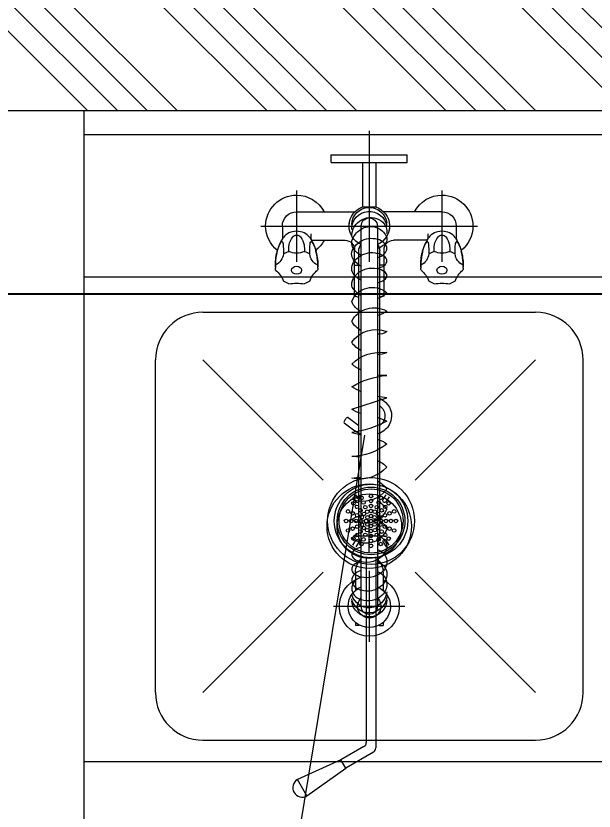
# Model space of a CAD drawing. Header units: millimetres. Extents: x -774950 to -670403, y -1165325 to -1109738.
# Drawn here: x -688317 to -687709, y -1157152 to -1156316 of the extents above; entities that cross this region are included whole.
import ezdxf

# ---------------------------------------------------------------- set-up
doc = ezdxf.new("R2010")
doc.units = ezdxf.units.MM
doc.header["$LTSCALE"] = 3000
doc.header["$MEASUREMENT"] = 0
doc.header["$PDMODE"] = 35
doc.header["$PDSIZE"] = -100
doc.layers.get('0').update_dxf_attribs({"linetype": 'CONTINUOUS'})
doc.layers.get('DEFPOINTS').update_dxf_attribs({"linetype": 'CONTINUOUS'})
for name, color, linetype, lineweight in [('150 mm WALL', 134, 'CONTINUOUS', 25), ('A-WALL', 26, 'CONTINUOUS', 25), ('AR_01_WALL', 134, 'CONTINUOUS', 20), ('KIT.EQUIP', 7, 'CONTINUOUS', 0)]:
    doc.layers.add(name, color=color, linetype=linetype, lineweight=lineweight)
doc.layers.add('TOA-WALL-DADO TILE', color=136, linetype='CONTINUOUS')
doc.styles.get("Standard").update_dxf_attribs({"font": 'simplex.shx', "width": 0.75})
doc.dimstyles.new('DIM @ 150', dxfattribs={"dimtxt": 250, "dimasz": 100, "dimexe": 1, "dimexo": 0, "dimgap": 0.5, "dimtad": 0, "dimdec": 0, "dimzin": 0, "dimdsep": 46, "dimtxsty": 'Standard', "dimblk": 'ARCHTICK', "dimcen": -2, "dimclrd": 8, "dimclre": 8, "dimclrt": 256, "dimadec": 0, "dimazin": 0, "dimtfac": 1, "dimtdec": 0, "dimtofl": 0, "dimtmove": 0, "dimatfit": 3, "dimldrblk": 'OPEN90', "dimfxl": 0, "dimtolj": 1, "dimtzin": 0, "dimlwd": -1, "dimlwe": -1, "dimarcsym": 0})

# ---------------------------------------------------------------- blocks, each defined once
blk = doc.blocks.new('vw layout final block')
at = {"layer": 'A-WALL'}
blk.add_arc((-585636.23, -796985.61), 273600, 256.4814181, 278.3728795, dxfattribs=at)
blk = doc.blocks.new('*U458')
at = {"layer": 'AR_01_WALL'}
h = blk.add_hatch(dxfattribs=at)
h.set_pattern_fill('ANSI34', color=8, scale=7, angle=90)
h.set_pattern_definition([(135, (951725.34, 6184.83), (-94.29269, -94.29269), []), (135, (951725.34, 6216.26), (-94.29269, -94.29269), []), (135, (951725.34, 6247.69), (-94.29269, -94.29269), []), (135, (951725.34, 6279.12), (-94.29269, -94.29269), [])])
h.paths.add_polyline_path([(284136.77, 139951.39), (289584.05, 139951.39), (289584.05, 139751.39), (284136.77, 139751.39)])
blk.add_lwpolyline([(284136.77, 139951.39), (289584.05, 139951.39), (289584.05, 139751.39), (284136.77, 139751.39), (284136.77, 139951.39)], dxfattribs=at)
blk = doc.blocks.new('A$C8e77bee2')
at = {"layer": 'KIT.EQUIP'}
for p, q in [((-334.93, 67.45), (-317.61, 77.45)), ((-296.94, 31.65), (-317.61, 77.45)), ((-334.93, 67.45), (-305.6, 26.65)), ((-305.6, 26.65), (-296.94, 31.65)), ((-288.77, -2.5), (-305.6, 26.65)), ((-283, 7.5), (-296.94, 31.65)), ((-84.44, 5), (-278.67, 5)), ((-84.44, -5), (-284.44, -5))]:
    blk.add_line(p, q, dxfattribs=at)
for points in [[(-71.01, 19.15), (-66.09, 15.86, -1), (-68.17, 12.74), (-73.09, 16.03)], [(-20.43, 19.15), (-25.35, 15.86, 1), (-23.27, 12.74), (-18.35, 16.03)], [(-71.01, -19.15), (-66.09, -15.86, 1), (-68.17, -12.74), (-73.09, -16.03)], [(-20.43, -19.15), (-25.35, -15.86, -1), (-23.27, -12.74), (-18.35, -16.03)]]:
    blk.add_lwpolyline(points, format="xyb", dxfattribs=at)
at = {"layer": 'KIT.EQUIP', "color": 8, "ltscale": 0.5}
for radius in [45.72, 38.72, 35.56, 33.72]:
    blk.add_circle((-45.72, 0), radius, dxfattribs=at)
at = {"layer": 'KIT.EQUIP'}
for centre in [(-55.77, 24.25), (-45.72, 26.25), (-35.67, 24.25), (-64.28, 18.56), (-53.76, 19.4), (-45.72, 21), (-45.72, 15.75), (-37.68, 19.4), (-27.16, 18.56), (-69.97, 10.05), (-65.12, 8.04), (-60.57, 14.85), (-56.86, 11.14), (-53.14, 7.42), (-51.75, 14.55), (-49.74, 9.7), (-45.72, 10.5), (-41.7, 9.7), (-39.69, 14.55), (-38.3, 7.42), (-34.58, 11.14), (-30.87, 14.85), (-26.32, 8.04), (-21.47, 10.05), (-71.97, 0), (-66.72, 0), (-61.47, 0), (-60.27, 6.03), (-56.22, 0), (-55.42, 4.02), (-50.97, 0), (-49.43, 3.71), (-45.72, 5.25), (-45.72, 0), (-42.01, 3.71), (-40.47, 0), (-36.02, 4.02), (-35.22, 0), (-31.17, 6.03), (-29.97, 0), (-24.72, 0), (-19.47, 0), (-69.97, -10.05), (-65.12, -8.04), (-60.27, -6.03), (-55.42, -4.02), (-53.14, -7.42), (-49.74, -9.7), (-49.43, -3.71), (-45.72, -5.25), (-42.01, -3.71), (-41.7, -9.7), (-38.3, -7.42), (-36.02, -4.02), (-31.17, -6.03), (-26.32, -8.04), (-21.47, -10.05), (-64.28, -18.56), (-60.57, -14.85), (-56.86, -11.14), (-51.75, -14.55), (-45.72, -10.5), (-45.72, -15.75), (-39.69, -14.55), (-34.58, -11.14), (-30.87, -14.85), (-27.16, -18.56), (-55.77, -24.25), (-53.76, -19.4), (-45.72, -21), (-45.72, -26.25), (-37.68, -19.4), (-35.67, -24.25)]:
    blk.add_circle(centre, 1.88, dxfattribs=at)
for centre, radius, start, end in [((-326.27, 72.45), 9.95, 30, 210), ((-278.67, 10), 5, 210, 270), ((-284.44, 0), 5, 210, 270)]:
    blk.add_arc(centre, radius, start, end, dxfattribs=at)
blk = doc.blocks.new('A$C543cfd1e')
at = {"layer": 'KIT.EQUIP'}
for p, q in [((75, 114), (75, -114)), ((75, 91.5), (88.9, 91.5)), ((37.5, 76.5), (112.5, 76.5)), ((60, 76.45), (60, 20)), ((83.11, 61.5), (88.9, 61.5)), ((90, 60.87), (90, 25.5)), ((0, 40), (0, -40)), ((8, 40), (0, 40)), ((8, 40), (8, -40)), ((475, 37.5), (475, -37.5)), ((282.02, 26.5), (290.38, 15.27)), ((60, 20), (60, 15.12)), ((267.62, 18.5), (255.6, -18.5)), ((276.4, 22.32), (284.76, 11.09)), ((292.3, 18.5), (294.79, 8.5)), ((318, 8.5), (317.3, 18.5)), ((400.95, 17), (400.95, -17)), ((475, 8.5), (75, 8.5)), ((116, 15.5), (100, 15.5)), ((400.95, 11), (101, 11)), ((116, 15.5), (116, 11)), ((148.67, 15.5), (116, 15.5)), ((439.27, 14.5), (458.12, 14.5)), ((491.88, 14.5), (495.25, 14.5)), ((495.25, 10.5), (494.62, 10.5)), ((495.25, 10.5), (495.25, 14.5)), ((-25, 0), (15, 0)), ((8, 7), (15, 7)), ((15, 7), (54.88, 7)), ((15, 0), (112.5, 0)), ((54.88, 7), (54.88, -7)), ((8, -7), (15, -7)), ((15, -7), (54.88, -7)), ((417.95, 0), (383.95, 0)), ((437.5, 0), (512.5, 0)), ((60, -20), (60, -15.12)), ((75, -8.5), (475, -8.5)), ((116, -15.5), (100, -15.5)), ((400.95, -11), (101, -11)), ((116, -15.5), (116, -11)), ((148.67, -15.5), (116, -15.5)), ((280.28, -18.5), (276.44, -8.5)), ((439.27, -14.5), (458.12, -14.5)), ((491.88, -14.5), (495.25, -14.5)), ((495.25, -10.5), (494.1, -10.5)), ((495.25, -10.5), (495.25, -14.5)), ((60, -76.5), (60, -20.05)), ((90, -60.87), (90, -25.55)), ((8, -40), (0, -40)), ((83.11, -61.5), (88.9, -61.5)), ((37.5, -76.5), (112.5, -76.5)), ((75, -91.5), (88.9, -91.5))]:
    blk.add_line(p, q, dxfattribs=at)
at = {"layer": 'KIT.EQUIP', "flags": 128}
for points in [[(101.55, 96.83), (102.76, 97.16), (105.39, 97.75), (108.09, 98.22), (110.85, 98.56), (113.64, 98.78), (116.46, 98.85), (119.28, 98.79), (119.32, 98.79)], [(119.32, 54.21), (116.51, 54.15), (113.69, 54.22), (110.89, 54.43), (108.13, 54.77), (105.43, 55.24), (102.8, 55.83), (101.55, 56.17)], [(101.55, -56.17), (102.76, -55.84), (105.39, -55.25), (108.09, -54.78), (110.85, -54.44), (113.64, -54.22), (116.46, -54.15), (119.28, -54.21), (119.32, -54.21)], [(119.32, -98.79), (116.51, -98.85), (113.69, -98.78), (110.89, -98.57), (108.13, -98.23), (105.43, -97.76), (102.8, -97.17), (101.55, -96.83)]]:
    blk.add_lwpolyline(points, dxfattribs=at)
at = {"layer": 'KIT.EQUIP'}
for centre, radius, start, end in [((75, 76.5), 32.55, 90.11375, 179.89004), ((75, 76.5), 32.55, 38.12374, 89.93368), ((115.91, 45.4), 53.44, 105.64252, 122.75782), ((91.95, 91.87), 0.587, 141.77541, 242.22459), ((95.3, 89.23), 4.85, 118.27857, 141.77541), ((111.07, 59.92), 38.13, 106.18288, 118.27857), ((114.7, 47.41), 51.16, 88.65962, 106.18288), ((115.91, 45.4), 53.44, 87.85784, 104.73127), ((103.15, 104.36), 14, 274.8382, 335.51527), ((118.62, 83.81), 15, 91.27227, 100.46491), ((118.62, 83.81), 15, 79.53509, 87.93165), ((140.94, 114.08), 25, 218.39489, 251.25497), ((75, 76.5), 15, 90, 180), ((97.3, 67.58), 16.93, 98.24963, 129.62366), ((94.22, 96.18), 5.45, 242.22459, 264.90755), ((101.95, 182.91), 92.53, 264.90755, 271.47879), ((99.77, 50.56), 34.14, 86.90813, 98.24963), ((122.65, 78.22), 22, 146.36126, 163.01628), ((86.69, 76.5), 17, 0, 28.63857), ((113.68, 77.79), 23, 17.34741, 33.27577), ((205.15, 76.5), 70, 173.31578, 186.68422), ((75, 76.5), 32.55, 180.06621, 242.55567), ((89.92, 76.5), 5.36, 129.62366, 180), ((89.92, 76.5), 5.36, 180.60532, 230.37634), ((86.69, 76.5), 17, 331.36143, 359.82563), ((97.3, 85.42), 16.93, 230.37634, 261.75037), ((99.77, 102.44), 34.14, 261.75037, 273.09187), ((122.65, 74.78), 22, 196.98372, 213.63874), ((113.68, 75.21), 23, 326.72423, 342.65259), ((115.91, 107.6), 53.44, 237.24218, 254.35746), ((91.95, 61.13), 0.587, 117.77541, 218.22459), ((95.3, 63.77), 4.85, 218.22459, 241.72143), ((94.22, 56.82), 5.45, 95.09245, 117.77541), ((111.07, 93.08), 38.13, 241.72143, 253.81712), ((101.95, -29.91), 92.53, 88.52121, 95.09245), ((103.15, 48.64), 14, 24.48473, 85.1618), ((140.94, 38.92), 25, 108.74503, 141.60511), ((75, 76.5), 32.55, 297.44437, 321.87626), ((114.7, 105.59), 51.16, 253.81712, 271.34038), ((115.91, 107.6), 53.44, 255.27348, 272.14203), ((118.62, 69.19), 15, 259.53509, 268.71697), ((118.62, 69.19), 15, 272.12508, 280.46491), ((100, 25.5), 10, 180, 270), ((475, 0), 31.5, 207.40759, 152.59241), ((75, 0), 21.3, 23.51949, 160.81384), ((73.95, -0.04), 18.55, 91.93338, 264.06662), ((78.17, -0.11), 18.61, 88.73708, 261.26292), ((85.76, -1.19), 19.69, 89.26446, 214.73554), ((75, 0), 21.3, 94.54624, 109.53203), ((75, 0), 21.3, 91.8111, 93.0515), ((75, 0), 21.3, 70.46797, 91.15209), ((99.05, -4.5), 24.49, 118.44658, 147.93035), ((92.83, 6.98), 11.43, 50.40133, 118.44658), ((104.26, 8.14), 10.48, 52.76055, 126.60506), ((119.25, 7.55), 10.92, 48.01919, 125.00058), ((138.46, 1.19), 17.55, 102.55066, 135.43176), ((136.3, 10.9), 7.6, 54.90092, 102.55066), ((162.93, -3.29), 23.41, 111.47739, 220.52261), ((125.86, -3.95), 25.75, 28.9217, 54.90092), ((146.91, -0.36), 20.27, 25.90136, 68.45028), ((187.86, -5.19), 26.93, 118.37694, 209.62306), ((162.84, -3.73), 25.37, 28.81448, 61.18552), ((214.93, -7.12), 31.1, 124.53412, 201.46588), ((184.49, -1.11), 23.42, 24.2207, 56.84561), ((251.53, -12.14), 43.83, 135.65502, 188.34498), ((179.27, -15.34), 53.09, 26.68112, 39.59728), ((309.37, -23.1), 77.24, 147.41428, 176.58572), ((169.45, -24.61), 86.37, 22.54186, 29.94317), ((242.7, 0.7), 30.63, 14.76053, 35.53778), ((175.77, 35.91), 117.82, 332.49722, 351.50278), ((252.51, 20.11), 64.81, 323.42757, 358.57243), ((301.28, 10.46), 39.89, 313.4423, 11.62124), ((385.42, 8.91), 46.07, 167.98798, 180.51181), ((333.96, 6.61), 30.74, 305.23752, 22.76248), ((394.63, 6.4), 34.52, 159.48469, 176.51531), ((362.32, 4.58), 25.42, 294.78364, 33.21636), ((404.01, 4.43), 24.81, 145.44351, 170.55649), ((385.04, 3.36), 23.58, 292.04164, 39.95836), ((417.62, 3.46), 20.9, 133.96526, 166.03474), ((475, 0), 22.25, 202.45902, 157.54098), ((457.62, 0.27), 18.89, 276.65833, 74.65725), ((463.09, 0.16), 18.77, 276.17889, 77.82111), ((467.54, 0.05), 18.56, 272.22115, 83.77885), ((75, 0), 8.5, 90, 270), ((94.09, -1.4), 18.64, 147.93035, 237.93035), ((109.28, -2.21), 21.41, 146.76797, 197.08678), ((114.46, -5.6), 27.6, 126.60506, 146.76797), ((101, 0), 11, 90, 126.88367), ((84.55, -3.03), 24.42, 28.82579, 50.40133), ((125.98, -2.6), 23.03, 147.0933, 194.85474), ((126.65, -3.03), 23.83, 125.00058, 147.0933), ((95.71, -3.11), 24.61, 28.15253, 52.76055), ((142.78, -3.07), 23.62, 135.43176, 193.28475), ((109.03, -3.81), 26.19, 28.03369, 48.01919), ((111.8, 0), 40, 15.96201, 22.79903), ((270.5, 0.47), 24.79, 18.90084, 36.67368), ((400.95, 0), 11, 50.59943, 90), ((405.25, 2.94), 23.58, 308.3604, 16.48457), ((439.27, -5), 19.5, 90, 136.18694), ((420.81, 2.39), 24.14, 314.64773, 14.66114), ((437.26, 1.71), 21.82, 321.25572, 18.13505), ((448.38, 1.17), 21.01, 315.73282, 20.42926), ((475, 0), 12.25, 223.93784, 136.06216), ((475, 0), 8.5, 270, 90), ((75, 0), 21.3, 199.18616, 336.48051), ((81.67, -4.02), 14.71, 214.73554, 248.92603), ((88.58, -10.2), 8.25, 237.93035, 321.49901), ((100, -25.5), 10, 90, 180), ((101, 0), 11, 233.11633, 270), ((72.13, 2.88), 29.26, 321.49901, 337.10914), ((131.53, -3.4), 20.33, 312.00326, 345.45677), ((111.8, 0), 40, 337.20097, 344.03799), ((147.96, -4.72), 21.5, 320.13016, 349.86984), ((174.77, -9.96), 14.1, 322.72367, 5.94015), ((182.99, -8.4), 27.12, 338.13955, 359.79364), ((179.27, -15.34), 53.09, 356.58572, 7.4007), ((169.45, -24.61), 86.37, 4.05683, 10.75025), ((277.4, -0.96), 23.53, 205.25247, 230.90633), ((274.55, -4.17), 12.34, 213.60172, 326.39828), ((271.6, -0.96), 23.59, 309.92045, 341.35506), ((325.13, -1.15), 26.91, 195.85065, 220.14935), ((343.5, -0.69), 23.14, 199.7087, 230.2913), ((369.65, 5.89), 30.29, 208.36508, 233.63492), ((391.15, 6.91), 31.24, 209.56371, 234.43629), ((405.49, 5.56), 26.71, 211.75617, 244.24383), ((423.68, 6.06), 28.41, 210.83557, 234.39771), ((400.95, 0), 11, 270, 309.40057), ((411.2, -4.58), 14, 276.01601, 308.3604), ((428.39, -4.8), 13.71, 195.66867, 313.21973), ((439.27, 5), 19.5, 223.81306, 270), ((440.92, -5.32), 13.18, 193.94925, 270), ((451.92, -4.5), 14, 196.60353, 270), ((440.61, -0.99), 17.52, 271.00974, 321.25572), ((451.56, -1.93), 16.57, 271.24158, 315.73282), ((75, 0), 21.3, 250.46797, 265.45376), ((75, 0), 21.3, 266.9485, 268.1889), ((75, 0), 21.3, 268.84791, 289.53203), ((80.27, -7.66), 10.81, 248.92603, 283.09463), ((274.55, -4.48), 19, 230.90633, 309.92045), ((411.83, -10.49), 8.06, 234.39771, 276.01601), ((75, -76.5), 32.55, 117.44433, 179.93379), ((115.91, -107.6), 53.44, 105.64252, 122.75782), ((111.07, -93.08), 38.13, 106.18288, 118.27857), ((114.7, -105.59), 51.16, 88.65962, 106.18288), ((115.91, -107.6), 53.44, 87.85784, 104.73127), ((103.15, -48.64), 14, 274.8382, 335.51527), ((118.62, -69.19), 15, 91.27227, 100.46491), ((118.62, -69.19), 15, 79.53509, 87.93165), ((140.94, -38.92), 25, 218.39489, 251.25497), ((91.95, -61.13), 0.587, 141.77541, 242.22459), ((95.3, -63.77), 4.85, 118.27857, 141.77541), ((94.22, -56.82), 5.45, 242.22459, 264.90755), ((101.95, 29.91), 92.53, 264.90755, 271.47879), ((122.65, -74.78), 22, 146.36126, 163.01628), ((113.68, -75.21), 23, 17.34741, 33.27577), ((89.92, -76.5), 5.36, 129.62366, 179.39468), ((97.3, -85.42), 16.93, 98.24963, 129.62366), ((99.77, -102.44), 34.14, 86.90813, 98.24963), ((86.69, -76.5), 17, 0.17437, 28.63857), ((205.15, -76.5), 70, 173.31578, 186.68422), ((75, -76.5), 32.55, 180.10996, 269.88625), ((75, -76.5), 15, 180.19844, 270), ((89.92, -76.5), 5.36, 180, 230.37634), ((97.3, -67.58), 16.93, 230.37634, 261.75037), ((86.69, -76.5), 17, 331.36143, 0), ((115.91, -45.4), 53.44, 237.24218, 254.35746), ((91.95, -91.87), 0.587, 117.77541, 218.22459), ((94.22, -96.18), 5.45, 95.09245, 117.77541), ((101.95, -182.91), 92.53, 88.52121, 95.09245), ((99.77, -50.56), 34.14, 261.75037, 273.09187), ((122.65, -78.22), 22, 196.98372, 213.63874), ((103.15, -104.36), 14, 24.48473, 85.1618), ((140.94, -114.08), 25, 108.74503, 141.60511), ((113.68, -77.79), 23, 326.72423, 342.65259), ((75, -76.5), 32.55, 270.06632, 321.87626), ((95.3, -89.23), 4.85, 218.22459, 241.72143), ((111.07, -59.92), 38.13, 241.72143, 253.81712), ((114.7, -47.41), 51.16, 253.81712, 271.34038), ((115.91, -45.4), 53.44, 255.27348, 272.14203), ((118.62, -83.81), 15, 259.53509, 268.71697), ((118.62, -83.81), 15, 272.12508, 280.46491)]:
    blk.add_arc(centre, radius, start, end, dxfattribs=at)
at = {"layer": 'KIT.EQUIP', "extrusion": (0, 0, -1)}
for centre, major_axis, ratio, start_param, end_param in [((93.58, 76.5), (0, -16), 0.819152, 1.57396, 2.615291), ((93.58, 76.5), (0, -16), 0.819152, 0.526302, 1.567632), ((279.21, 24.41), (-2.81, -2.09), 0.32599, 0, 3.141593), ((420.46, 0), (0, -18.5), 0.469234, 2.048183, 4.235002), ((435.86, 0), (0, -18.5), 0.505748, 2.118221, 4.235002), ((447.59, 0), (0, -18.5), 0.633156, 2.048183, 4.235002), ((456.24, 0), (0, -18.5), 0.720052, 2.048183, 4.235002), ((98.58, 0), (0, -18.5), 0.594223, 5.189776, 7.376595), ((111.72, 0), (0, -18.5), 0.486715, 5.189776, 7.376595), ((127.3, 0), (0, -18.5), 0.456431, 5.189776, 7.376595), ((93.58, -76.5), (0, -16), 0.819152, 1.57396, 2.615291), ((93.58, -76.5), (0, -16), 0.819152, 0.526302, 1.567632)]:
    blk.add_ellipse(centre, major_axis=major_axis, ratio=ratio, start_param=start_param, end_param=end_param, dxfattribs=at)
for centre, major_axis in [((121.47, 76.5), (0, 5.25)), ((121.47, -76.5), (0, -5.25))]:
    blk.add_ellipse(centre, major_axis=major_axis, ratio=0.814609, dxfattribs=at)
blk = doc.blocks.new('_ArchTick')
at = {"color": 0, "linetype": 'ByBlock', "const_width": 0.15}
blk.add_lwpolyline([(-0.5, -0.5), (0.5, 0.5)], dxfattribs=at)
blk = doc.blocks.new('*D465')
at = {"layer": 'DEFPOINTS', "color": 0, "transparency": 16777216}
for p in [(-689903.71, -1156415.62, 0), (-685041.49, -1156415.62), (-685041.49, -1156607.96)]:
    blk.add_point(p, dxfattribs=at)
at = {"layer": 'TOA-WALL-DADO TILE', "color": 8, "transparency": 16777216}
for p, q in [((-689903.71, -1156415.62), (-689903.71, -1156608.96)), ((-685041.49, -1156415.62), (-685041.49, -1156608.96)), ((-689903.71, -1156607.96), (-687629.35, -1156607.96)), ((-685041.49, -1156607.96), (-687315.85, -1156607.96))]:
    blk.add_line(p, q, dxfattribs=at)
at = {"layer": 'TOA-WALL-DADO TILE', "color": 8, "transparency": 16777216, "xscale": 100, "yscale": 100, "zscale": 100, "rotation": 180}
blk.add_blockref('_ArchTick', (-689903.71, -1156607.96), dxfattribs=at)
at = {"layer": 'TOA-WALL-DADO TILE', "color": 8, "transparency": 16777216, "xscale": 100, "yscale": 100, "zscale": 100}
blk.add_blockref('_ArchTick', (-685041.49, -1156607.96), dxfattribs=at)
at = {"layer": 'TOA-WALL-DADO TILE', "transparency": 16777216, "insert": (-687472.6, -1156607.96), "char_height": 250, "attachment_point": 5}
blk.add_mtext('\\A1;DT', dxfattribs=at)
blk = doc.blocks.new('_Open90')
at = {"color": 0, "linetype": 'ByBlock'}
for p, q in [((-0.5, 0.5), (0, 0)), ((0, 0), (-1, 0)), ((0, 0), (-0.5, -0.5))]:
    blk.add_line(p, q, dxfattribs=at)

msp = doc.modelspace()

# ---------------------------------------------------------------- linework, layer by layer
at = {"layer": 'KIT.EQUIP'}
for p, q in [((-688245.26, -1156440.29, 0), (-686445.54, -1156440.29, 0)), ((-686445.54, -1156590.29, 0), (-688245.26, -1156590.29, 0)), ((-688120.26, -1156627.41, 0), (-687770.26, -1156627.41, 0)), ((-688170.26, -1157027.41, 0), (-688170.26, -1156677.41, 0)), ((-688120.26, -1156677.41, 0), (-687993.69, -1156803.98, 0)), ((-687896.83, -1156803.98, 0), (-687770.26, -1156677.41, 0)), ((-687720.26, -1157027.41, 0), (-687720.26, -1156677.41, 0)), ((-688120.26, -1157027.41, 0), (-687993.69, -1156900.84, 0)), ((-687896.83, -1156900.84, 0), (-687770.26, -1157027.41, 0)), ((-688120.26, -1157077.41, 0), (-687770.26, -1157077.41, 0)), ((-686445.54, -1157100.29, 0), (-688245.26, -1157100.29, 0))]:
    msp.add_line(p, q, dxfattribs=at)
at = {"layer": 'KIT.EQUIP', "color": 1}
msp.add_line((-688034.54, -1157270.58, 0), (-687949.77, -1156756.6, 0), dxfattribs=at)
at = {"layer": 'KIT.EQUIP', "elevation": 0}
msp.add_lwpolyline([(-686445.54, -1156415.29), (-686445.54, -1157165.29), (-688245.26, -1157165.29), (-688245.26, -1156415.29)], close=True, dxfattribs=at)
at = {"layer": 'KIT.EQUIP'}
for radius in [44.44, 33.92]:
    msp.add_circle((-687945.26, -1156852.41, 0), radius, dxfattribs=at)
for centre, start, end in [((-688120.26, -1156677.41, 0), 90, 180.00033), ((-687770.26, -1156677.41, 0), 0.00033, 90), ((-688120.26, -1157027.41, 0), 180.00033, 270), ((-687770.26, -1157027.41, 0), 270, 0.00033)]:
    msp.add_arc(centre, 50, start, end, dxfattribs=at)

# ---------------------------------------------------------------- block references
at = {"ltscale": 20, "rotation": 89.99999999998424}
msp.add_blockref('A$C8e77bee2', (-687943.39, -1156801.14, 0), dxfattribs=at)
at = {"layer": '150 mm WALL', "lineweight": 25}
msp.add_blockref('*U458', (-974040.48, -1296167.01), dxfattribs=at)
at = {"layer": 'A-WALL', "linetype": 'Continuous'}
msp.add_blockref('vw layout final block', (-124968, -92565.68, 0), dxfattribs=at)
at = {"layer": 'KIT.EQUIP', "xscale": -1, "rotation": 90}
msp.add_blockref('A$C543cfd1e', (-687945.26, -1156461.65, 0), dxfattribs=at)

# ---------------------------------------------------------------- dimensions: what is measured, and where the dimension line sits
at = {"layer": 'TOA-WALL-DADO TILE'}
dim = msp.add_linear_dim(base=(-685041.49, -1156607.96), p1=(-689903.71, -1156415.62, 0), p2=(-685041.49, -1156415.62), text='DT', dimstyle='DIM @ 150', dxfattribs=at)
dim.commit()
dim.dimension.update_dxf_attribs({"geometry": '*D465', "text_midpoint": (-687472.6, -1156607.96)})

doc.saveas('drawing.dxf')
